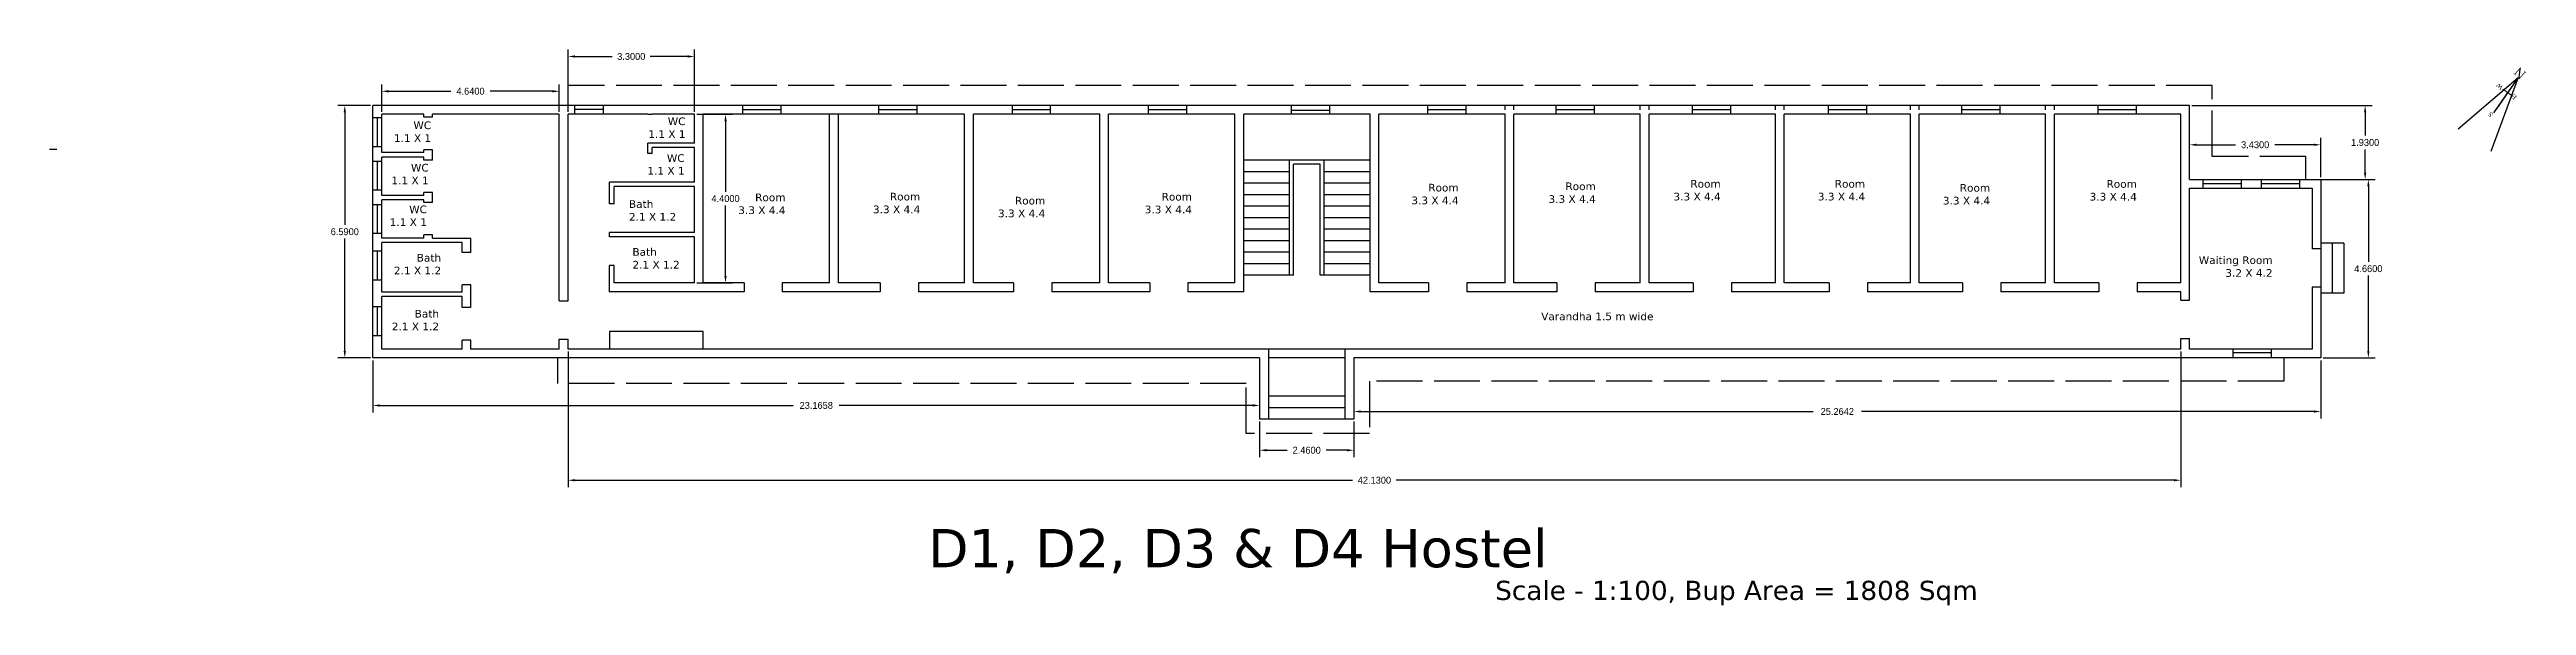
# Model space of a CAD drawing. Header units: inches. Extents: x -1 to 196, y 1 to 25.
# Drawn here: x 131.2 to 195.9, y 10.4 to 24.9 of the extents above; entities that cross this region are included whole.
import ezdxf

# ---------------------------------------------------------------- set-up
doc = ezdxf.new("R2010")
doc.units = ezdxf.units.IN
doc.header["$MEASUREMENT"] = 0
doc.linetypes.add('ACAD_ISO02W100', pattern=[15, 12, -3])
doc.layers.add('WALL', color=7, linetype='Continuous', lineweight=30)
doc.layers.add('window', color=7, linetype='Continuous', lineweight=13)
doc.styles.add('PRASAD', font='arial.ttf')
doc.dimstyles.get("Standard").update_dxf_attribs({"dimtxt": 0.18, "dimasz": 0.18, "dimexe": 0.18, "dimexo": 0.0625, "dimgap": 0.09, "dimtad": 0, "dimtih": 1, "dimtoh": 1, "dimdec": 4, "dimzin": 0, "dimdsep": 46, "dimtxsty": 'Standard', "dimcen": 0.09, "dimadec": 0, "dimazin": 0, "dimtfac": 1, "dimtdec": 4, "dimtofl": 0, "dimtmove": 0, "dimatfit": 3, "dimfxl": 1, "dimtolj": 1, "dimtzin": 0, "dimarcsym": 0})

# ---------------------------------------------------------------- blocks, each defined once
blk = doc.blocks.new('*D9')
at = {"color": 0, "lineweight": -2}
for p, q in [((139.622, 23.409), (138.771, 23.409)), ((138.951, 23.229), (138.951, 20.294)), ((138.951, 16.999), (138.951, 19.934)), ((139.622, 16.819), (138.771, 16.819))]:
    blk.add_line(p, q, dxfattribs=at)
at = {"color": 0}
for points in [[(138.921, 23.229), (138.981, 23.229), (138.951, 23.409)], [(138.921, 16.999), (138.981, 16.999), (138.951, 16.819)]]:
    blk.add_solid(points, dxfattribs=at)
at = {"layer": 'Defpoints', "color": 0}
for p in [(139.685, 23.409), (138.951, 16.819), (139.685, 16.819)]:
    blk.add_point(p, dxfattribs=at)
at = {"color": 0, "insert": (138.951, 20.114), "char_height": 0.18, "attachment_point": 5}
blk.add_mtext('\\A1;6.5900', dxfattribs=at)
blk = doc.blocks.new('*D10')
at = {"color": 0, "lineweight": -2}
for p, q in [((139.685, 16.757), (139.685, 15.399)), ((162.851, 16.757), (162.851, 15.399)), ((139.865, 15.579), (150.668, 15.579)), ((162.671, 15.579), (151.868, 15.579))]:
    blk.add_line(p, q, dxfattribs=at)
at = {"color": 0}
for points in [[(139.865, 15.609), (139.865, 15.549), (139.685, 15.579)], [(162.671, 15.609), (162.671, 15.549), (162.851, 15.579)]]:
    blk.add_solid(points, dxfattribs=at)
at = {"layer": 'Defpoints', "color": 0}
for p in [(139.685, 16.819), (162.851, 16.819), (162.851, 15.579)]:
    blk.add_point(p, dxfattribs=at)
at = {"color": 0, "insert": (151.268, 15.579), "char_height": 0.18, "attachment_point": 5}
blk.add_mtext('\\A1;23.1658', dxfattribs=at)
blk = doc.blocks.new('*D11')
at = {"color": 0, "lineweight": -2}
for p, q in [((162.851, 15.157), (162.851, 14.23)), ((165.311, 15.157), (165.311, 14.23)), ((163.031, 14.41), (163.571, 14.41)), ((165.131, 14.41), (164.591, 14.41))]:
    blk.add_line(p, q, dxfattribs=at)
at = {"color": 0}
for points in [[(163.031, 14.44), (163.031, 14.38), (162.851, 14.41)], [(165.131, 14.44), (165.131, 14.38), (165.311, 14.41)]]:
    blk.add_solid(points, dxfattribs=at)
at = {"layer": 'Defpoints', "color": 0}
for p in [(162.851, 15.219), (165.311, 15.219), (165.311, 14.41)]:
    blk.add_point(p, dxfattribs=at)
at = {"color": 0, "insert": (164.081, 14.41), "char_height": 0.18, "attachment_point": 5}
blk.add_mtext('\\A1;2.4600', dxfattribs=at)
blk = doc.blocks.new('*D12')
at = {"color": 0, "lineweight": -2}
for p, q in [((165.311, 16.757), (165.311, 15.241)), ((190.575, 16.757), (190.575, 15.241)), ((165.491, 15.421), (177.313, 15.421)), ((190.395, 15.421), (178.573, 15.421))]:
    blk.add_line(p, q, dxfattribs=at)
at = {"color": 0}
for points in [[(165.491, 15.451), (165.491, 15.391), (165.311, 15.421)], [(190.395, 15.451), (190.395, 15.391), (190.575, 15.421)]]:
    blk.add_solid(points, dxfattribs=at)
at = {"layer": 'Defpoints', "color": 0}
for p in [(165.311, 16.819), (190.575, 16.819), (190.575, 15.421)]:
    blk.add_point(p, dxfattribs=at)
at = {"color": 0, "insert": (177.943, 15.421), "char_height": 0.18, "attachment_point": 5}
blk.add_mtext('\\A1;25.2642', dxfattribs=at)
blk = doc.blocks.new('*D13')
at = {"color": 0, "lineweight": -2}
for p, q in [((190.637, 21.479), (191.997, 21.479)), ((191.817, 21.299), (191.817, 19.329)), ((191.817, 16.999), (191.817, 18.969)), ((190.637, 16.819), (191.997, 16.819))]:
    blk.add_line(p, q, dxfattribs=at)
at = {"color": 0}
for points in [[(191.787, 21.299), (191.847, 21.299), (191.817, 21.479)], [(191.787, 16.999), (191.847, 16.999), (191.817, 16.819)]]:
    blk.add_solid(points, dxfattribs=at)
at = {"layer": 'Defpoints', "color": 0}
for p in [(190.575, 21.479), (191.817, 21.479), (190.575, 16.819)]:
    blk.add_point(p, dxfattribs=at)
at = {"color": 0, "insert": (191.817, 19.149), "char_height": 0.18, "attachment_point": 5}
blk.add_mtext('\\A1;4.6600', dxfattribs=at)
blk = doc.blocks.new('*D14')
at = {"color": 0, "lineweight": -2}
for p, q in [((187.207, 23.409), (191.913, 23.409)), ((191.733, 23.229), (191.733, 22.624)), ((191.733, 21.659), (191.733, 22.264)), ((187.207, 21.479), (191.913, 21.479))]:
    blk.add_line(p, q, dxfattribs=at)
at = {"color": 0}
for points in [[(191.703, 23.229), (191.763, 23.229), (191.733, 23.409)], [(191.703, 21.659), (191.763, 21.659), (191.733, 21.479)]]:
    blk.add_solid(points, dxfattribs=at)
at = {"layer": 'Defpoints', "color": 0}
for p in [(187.145, 23.409), (191.733, 23.409), (187.145, 21.479)]:
    blk.add_point(p, dxfattribs=at)
at = {"color": 0, "insert": (191.733, 22.444), "char_height": 0.18, "attachment_point": 5}
blk.add_mtext('\\A1;1.9300', dxfattribs=at)
blk = doc.blocks.new('*D15')
at = {"color": 0, "lineweight": -2}
for p, q in [((139.915, 23.242), (139.915, 23.961)), ((144.555, 23.242), (144.555, 23.961)), ((140.095, 23.781), (141.725, 23.781)), ((144.375, 23.781), (142.745, 23.781))]:
    blk.add_line(p, q, dxfattribs=at)
at = {"color": 0}
for points in [[(140.095, 23.811), (140.095, 23.751), (139.915, 23.781)], [(144.375, 23.811), (144.375, 23.751), (144.555, 23.781)]]:
    blk.add_solid(points, dxfattribs=at)
at = {"layer": 'Defpoints', "color": 0}
for p in [(144.555, 23.781), (139.915, 23.179), (144.555, 23.179)]:
    blk.add_point(p, dxfattribs=at)
at = {"color": 0, "insert": (142.235, 23.781), "char_height": 0.18, "attachment_point": 5}
blk.add_mtext('\\A1;4.6400', dxfattribs=at)
blk = doc.blocks.new('*D16')
at = {"color": 0, "lineweight": -2}
for p, q in [((148.147, 23.179), (149.078, 23.179)), ((148.898, 22.999), (148.898, 21.159)), ((148.898, 18.959), (148.898, 20.799)), ((148.147, 18.779), (149.078, 18.779))]:
    blk.add_line(p, q, dxfattribs=at)
at = {"color": 0}
for points in [[(148.868, 22.999), (148.928, 22.999), (148.898, 23.179)], [(148.868, 18.959), (148.928, 18.959), (148.898, 18.779)]]:
    blk.add_solid(points, dxfattribs=at)
at = {"layer": 'Defpoints', "color": 0}
for p in [(148.085, 23.179), (148.898, 23.179), (148.085, 18.779)]:
    blk.add_point(p, dxfattribs=at)
at = {"color": 0, "insert": (148.898, 20.979), "char_height": 0.18, "attachment_point": 5}
blk.add_mtext('\\A1;4.4000', dxfattribs=at)
blk = doc.blocks.new('*D17')
at = {"color": 0, "lineweight": -2}
for p, q in [((144.785, 23.242), (144.785, 24.869)), ((144.965, 24.689), (145.94, 24.689)), ((147.905, 24.689), (146.93, 24.689)), ((148.085, 23.242), (148.085, 24.869))]:
    blk.add_line(p, q, dxfattribs=at)
at = {"color": 0}
for points in [[(144.965, 24.719), (144.965, 24.659), (144.785, 24.689)], [(147.905, 24.719), (147.905, 24.659), (148.085, 24.689)]]:
    blk.add_solid(points, dxfattribs=at)
at = {"layer": 'Defpoints', "color": 0}
for p in [(144.785, 24.689), (144.785, 23.179), (148.085, 23.179)]:
    blk.add_point(p, dxfattribs=at)
at = {"color": 0, "insert": (146.435, 24.689), "char_height": 0.18, "attachment_point": 5}
blk.add_mtext('\\A1;3.3000', dxfattribs=at)
blk = doc.blocks.new('*D18')
at = {"color": 0, "lineweight": -2}
for p, q in [((144.785, 16.987), (144.785, 13.447)), ((186.915, 16.987), (186.915, 13.447)), ((144.965, 13.627), (165.28, 13.627)), ((186.735, 13.627), (166.42, 13.627))]:
    blk.add_line(p, q, dxfattribs=at)
at = {"color": 0}
for points in [[(144.965, 13.657), (144.965, 13.597), (144.785, 13.627)], [(186.735, 13.657), (186.735, 13.597), (186.915, 13.627)]]:
    blk.add_solid(points, dxfattribs=at)
at = {"layer": 'Defpoints', "color": 0}
for p in [(144.785, 17.049), (186.915, 17.049), (186.915, 13.627)]:
    blk.add_point(p, dxfattribs=at)
at = {"color": 0, "insert": (165.85, 13.627), "char_height": 0.18, "attachment_point": 5}
blk.add_mtext('\\A1;42.1300', dxfattribs=at)
blk = doc.blocks.new('*D19')
at = {"color": 0, "lineweight": -2}
for p, q in [((187.145, 21.542), (187.145, 22.564)), ((187.325, 22.384), (188.35, 22.384)), ((190.395, 22.384), (189.37, 22.384)), ((190.575, 21.542), (190.575, 22.564))]:
    blk.add_line(p, q, dxfattribs=at)
at = {"color": 0}
for points in [[(187.325, 22.414), (187.325, 22.354), (187.145, 22.384)], [(190.395, 22.414), (190.395, 22.354), (190.575, 22.384)]]:
    blk.add_solid(points, dxfattribs=at)
at = {"layer": 'Defpoints', "color": 0}
for p in [(190.575, 22.384), (187.145, 21.479), (190.575, 21.479)]:
    blk.add_point(p, dxfattribs=at)
at = {"color": 0, "insert": (188.86, 22.384), "char_height": 0.18, "attachment_point": 5}
blk.add_mtext('\\A1;3.4300', dxfattribs=at)

msp = doc.modelspace()

# ---------------------------------------------------------------- linework, layer by layer
for p, q in [((187.14485, 23.40902), (139.68485, 23.40902)), ((139.68485, 16.81902), (139.68485, 23.40902)), ((144.96358, 23.17902), (144.96358, 23.40902)), ((145.71358, 23.30291), (144.96358, 23.30291)), ((145.71358, 23.17902), (145.71358, 23.40902)), ((149.34085, 23.40902), (149.34085, 23.17902)), ((150.34085, 23.40902), (150.34085, 23.17902)), ((152.89706, 23.40902), (152.89706, 23.17902)), ((153.89706, 23.40902), (153.89706, 23.17902)), ((156.38217, 23.40902), (156.38217, 23.17902)), ((157.38217, 23.40902), (157.38217, 23.17902)), ((159.93934, 23.40902), (159.93934, 23.17902)), ((160.93934, 23.40902), (160.93934, 23.17902)), ((163.67755, 23.40902), (163.67755, 23.17902)), ((164.67755, 23.40902), (164.67755, 23.17902)), ((167.23673, 23.40902), (167.23673, 23.17902)), ((168.23673, 23.40902), (168.23673, 23.17902)), ((169.26485, 23.29481), (169.26485, 23.40902)), ((169.49485, 23.29481), (169.49485, 23.40902)), ((170.58927, 23.40902), (170.58927, 23.17902)), ((171.58927, 23.40902), (171.58927, 23.17902)), ((172.79485, 23.29481), (172.79485, 23.40902)), ((173.02485, 23.29481), (173.02485, 23.40902)), ((174.15009, 23.40902), (174.15009, 23.17902)), ((175.15009, 23.40902), (175.15009, 23.17902)), ((176.32485, 23.29481), (176.32485, 23.40902)), ((176.55485, 23.29481), (176.55485, 23.40902)), ((177.7063, 23.40902), (177.7063, 23.17902)), ((178.7063, 23.40902), (178.7063, 23.17902)), ((179.85485, 23.29481), (179.85485, 23.40902)), ((180.08485, 23.29481), (180.08485, 23.40902)), ((181.19142, 23.40902), (181.19142, 23.17902)), ((182.19142, 23.40902), (182.19142, 23.17902)), ((183.38485, 23.29481), (183.38485, 23.40902)), ((183.61485, 23.29481), (183.61485, 23.40902)), ((184.74859, 23.40902), (184.74859, 23.17902)), ((185.74859, 23.40902), (185.74859, 23.17902)), ((187.14485, 21.47902), (187.14485, 23.40902)), ((139.91485, 23.08407), (139.68485, 23.08407)), ((139.79379, 23.08407), (139.79379, 22.33407)), ((141.01485, 23.17902), (139.91485, 23.17902)), ((139.91485, 22.17902), (139.91485, 23.17902)), ((141.01485, 23.10541), (141.01485, 23.17902)), ((141.24485, 23.10541), (141.01485, 23.10541)), ((144.55485, 23.17902), (141.24485, 23.17902)), ((141.24485, 23.10541), (141.24485, 23.17902)), ((144.55485, 18.3059), (144.55485, 23.17902)), ((146.86985, 23.17902), (144.78485, 23.17902)), ((144.78485, 18.77902), (144.78485, 23.17902)), ((146.86985, 23.17402), (146.86985, 23.17902)), ((146.98485, 23.17402), (146.86985, 23.17402)), ((148.08485, 23.17902), (146.98485, 23.17902)), ((146.98485, 23.17402), (146.98485, 23.17902)), ((148.08485, 22.42402), (148.08485, 23.17902)), ((155.14485, 23.17902), (148.31485, 23.17902)), ((148.31485, 18.77902), (148.31485, 23.17902)), ((150.34085, 23.29481), (149.34085, 23.29481)), ((151.61485, 18.77902), (151.61485, 23.17902)), ((151.84485, 18.77902), (151.84485, 23.17902)), ((153.89706, 23.29481), (152.89706, 23.29481)), ((155.14485, 18.77902), (155.14485, 23.17902)), ((158.67485, 23.17902), (155.37485, 23.17902)), ((155.37485, 18.77902), (155.37485, 23.17902)), ((157.38217, 23.29481), (156.38217, 23.29481)), ((158.67485, 18.77902), (158.67485, 23.17902)), ((162.20485, 23.17902), (158.90485, 23.17902)), ((158.90485, 18.77902), (158.90485, 23.17902)), ((160.93934, 23.29481), (159.93934, 23.29481)), ((162.20485, 18.77902), (162.20485, 23.17902)), ((165.73485, 23.17902), (162.43485, 23.17902)), ((162.43485, 18.54902), (162.43485, 23.17902)), ((164.67755, 23.27806), (163.67755, 23.27806)), ((165.73485, 18.54902), (165.73485, 23.17902)), ((169.26485, 23.17902), (165.96485, 23.17902)), ((165.96485, 18.77902), (165.96485, 23.17902)), ((168.23673, 23.29481), (167.23673, 23.29481)), ((169.26485, 18.77902), (169.26485, 23.17902)), ((172.79485, 23.17902), (169.49485, 23.17902)), ((169.49485, 18.77902), (169.49485, 23.17902)), ((171.58927, 23.29481), (170.58927, 23.29481)), ((172.79485, 18.77902), (172.79485, 23.17902)), ((176.32485, 23.17902), (173.02485, 23.17902)), ((173.02485, 18.77902), (173.02485, 23.17902)), ((175.15009, 23.29481), (174.15009, 23.29481)), ((176.32485, 18.77902), (176.32485, 23.17902)), ((179.85485, 23.17902), (176.55485, 23.17902)), ((176.55485, 18.77902), (176.55485, 23.17902)), ((178.7063, 23.29481), (177.7063, 23.29481)), ((179.85485, 18.77902), (179.85485, 23.17902)), ((183.38485, 23.17902), (180.08485, 23.17902)), ((180.08485, 18.77902), (180.08485, 23.17902)), ((182.19142, 23.29481), (181.19142, 23.29481)), ((183.38485, 18.77902), (183.38485, 23.17902)), ((186.91485, 23.17902), (183.61485, 23.17902)), ((183.61485, 18.77902), (183.61485, 23.17902)), ((185.74859, 23.29481), (184.74859, 23.29481)), ((186.91485, 18.77902), (186.91485, 23.17902)), ((139.91485, 22.33407), (139.68485, 22.33407)), ((141.01485, 22.17902), (139.91485, 22.17902)), ((141.01485, 22.06402), (139.91485, 22.06402)), ((139.91485, 21.06402), (139.91485, 22.06402)), ((141.01485, 22.17902), (141.01485, 22.25541)), ((141.24485, 22.25541), (141.01485, 22.25541)), ((141.01485, 21.98551), (141.01485, 22.06402)), ((141.24485, 21.98551), (141.24485, 22.25541)), ((148.08485, 22.42402), (146.86985, 22.42402)), ((146.86985, 22.15902), (146.86985, 22.42402)), ((146.98485, 22.15902), (146.86985, 22.15902)), ((148.08485, 22.30902), (146.98485, 22.30902)), ((146.98485, 22.15902), (146.98485, 22.30902)), ((148.08485, 21.40902), (148.08485, 22.30902)), ((139.91485, 21.94778), (139.68485, 21.94778)), ((139.79379, 21.95259), (139.79379, 21.19778)), ((141.24485, 21.98551), (141.01485, 21.98551)), ((148.08485, 21.40902), (145.86985, 21.40902)), ((145.98485, 21.40902), (145.86985, 21.40902)), ((145.86985, 20.84402), (145.86985, 21.40902)), ((165.73485, 21.97902), (162.43485, 21.97902)), ((163.63485, 21.67902), (162.43485, 21.67902)), ((163.63485, 21.37902), (162.43485, 21.37902)), ((163.63485, 18.97902), (163.63485, 21.97902)), ((164.43485, 21.87902), (163.73485, 21.87902)), ((163.73485, 18.97902), (163.73485, 21.87902)), ((164.43485, 18.97902), (164.43485, 21.87902)), ((164.53485, 18.97902), (164.53485, 21.97902)), ((165.73485, 21.67902), (164.53485, 21.67902)), ((165.73485, 21.37902), (164.53485, 21.37902)), ((187.14485, 21.47902), (190.57485, 21.47902)), ((187.4927, 21.47902), (187.4927, 21.24902)), ((188.4927, 21.36625), (187.4927, 21.36625)), ((188.4927, 21.47902), (188.4927, 21.24902)), ((189.01815, 21.47902), (189.01815, 21.24902)), ((190.01815, 21.36625), (189.01815, 21.36625)), ((190.01815, 21.47902), (190.01815, 21.24902)), ((190.57485, 21.47902), (190.57485, 19.66364)), ((139.91485, 21.19778), (139.68485, 21.19778)), ((139.91485, 20.81583), (139.68485, 20.81583)), ((139.79379, 20.81583), (139.79379, 20.06583)), ((141.01485, 21.06402), (139.91485, 21.06402)), ((141.01485, 20.94902), (139.91485, 20.94902)), ((139.91485, 19.94902), (139.91485, 20.94902)), ((141.01485, 21.06402), (141.01485, 21.13551)), ((141.24485, 21.13551), (141.01485, 21.13551)), ((141.01485, 20.88045), (141.01485, 20.94902)), ((141.24485, 20.88045), (141.01485, 20.88045)), ((141.24485, 20.88045), (141.24485, 21.13551)), ((145.98485, 20.84402), (145.86985, 20.84402)), ((148.08485, 21.29402), (145.98485, 21.29402)), ((145.98485, 20.84402), (145.98485, 21.29402)), ((148.08485, 20.09402), (148.08485, 21.29402)), ((163.63485, 21.07902), (162.43485, 21.07902)), ((163.63485, 20.77902), (162.43485, 20.77902)), ((165.73485, 21.07902), (164.53485, 21.07902)), ((165.73485, 20.77902), (164.53485, 20.77902)), ((187.14485, 18.32805), (187.14485, 21.24902)), ((187.14485, 21.24902), (190.34485, 21.24902)), ((190.34485, 21.24902), (190.34485, 19.66364)), ((139.91485, 20.06583), (139.68485, 20.06583)), ((148.08485, 20.09402), (145.86985, 20.09402)), ((145.86985, 19.97902), (145.86985, 20.09402)), ((163.63485, 20.47902), (162.43485, 20.47902)), ((163.63485, 20.17902), (162.43485, 20.17902)), ((165.73485, 20.47902), (164.53485, 20.47902)), ((165.73485, 20.17902), (164.53485, 20.17902)), ((139.91485, 19.60344), (139.68485, 19.60344)), ((139.79379, 19.60344), (139.79379, 18.85344)), ((141.01485, 19.94902), (139.91485, 19.94902)), ((142.01485, 19.83402), (139.91485, 19.83402)), ((139.91485, 18.53402), (139.91485, 19.83402)), ((141.01485, 19.94902), (141.01485, 20.03045)), ((141.24485, 20.03045), (141.01485, 20.03045)), ((141.24485, 19.94902), (141.24485, 20.03045)), ((141.24485, 19.94902), (142.24485, 19.94902)), ((142.01485, 19.57513), (142.01485, 19.83402)), ((142.24485, 19.57513), (142.01485, 19.57513)), ((142.24485, 19.57513), (142.24485, 19.94902)), ((148.08485, 19.97902), (145.86985, 19.97902)), ((148.08485, 18.77902), (148.08485, 19.97902)), ((163.63485, 19.87902), (162.43485, 19.87902)), ((163.63485, 19.57902), (162.43485, 19.57902)), ((165.73485, 19.87902), (164.53485, 19.87902)), ((165.73485, 19.57902), (164.53485, 19.57902)), ((190.57485, 19.66364), (190.34485, 19.66364)), ((191.17485, 19.81364), (190.57485, 19.81364)), ((190.57485, 19.81364), (190.57485, 18.51364)), ((190.87485, 19.81364), (190.87485, 18.51364)), ((191.17485, 19.81364), (191.17485, 18.51364)), ((139.91485, 18.85344), (139.68485, 18.85344)), ((144.78485, 18.3059), (144.78485, 18.77902)), ((145.98485, 19.22902), (145.86985, 19.22902)), ((145.86985, 18.54902), (145.86985, 19.22902)), ((145.98485, 18.77902), (145.98485, 19.22902)), ((148.08485, 18.77902), (145.98485, 18.77902)), ((149.38071, 18.77902), (148.31485, 18.77902)), ((149.38071, 18.77902), (149.38071, 18.54902)), ((151.61485, 18.77902), (150.38071, 18.77902)), ((150.38071, 18.77902), (150.38071, 18.54902)), ((152.93692, 18.77902), (151.84485, 18.77902)), ((152.93692, 18.77902), (152.93692, 18.54902)), ((155.14485, 18.77902), (153.93692, 18.77902)), ((153.93692, 18.77902), (153.93692, 18.54902)), ((156.42204, 18.77902), (155.37485, 18.77902)), ((156.42204, 18.77902), (156.42204, 18.54902)), ((158.67485, 18.77902), (157.42204, 18.77902)), ((157.42204, 18.77902), (157.42204, 18.54902)), ((159.97921, 18.77902), (158.90485, 18.77902)), ((159.97921, 18.77902), (159.97921, 18.54902)), ((162.20485, 18.77902), (160.97921, 18.77902)), ((160.97921, 18.77902), (160.97921, 18.54902)), ((163.63485, 19.27902), (162.43485, 19.27902)), ((163.73485, 18.97902), (162.43485, 18.97902)), ((165.73485, 18.97902), (164.43485, 18.97902)), ((165.73485, 19.27902), (164.53485, 19.27902)), ((167.26332, 18.77902), (165.96485, 18.77902)), ((167.26332, 18.77902), (167.26332, 18.54902)), ((169.26485, 18.77902), (168.26332, 18.77902)), ((168.26332, 18.77902), (168.26332, 18.54902)), ((170.61587, 18.77902), (169.49485, 18.77902)), ((170.61587, 18.77902), (170.61587, 18.54902)), ((172.79485, 18.77902), (171.61587, 18.77902)), ((171.61587, 18.77902), (171.61587, 18.54902)), ((174.17668, 18.77902), (173.02485, 18.77902)), ((174.17668, 18.77902), (174.17668, 18.54902)), ((176.32485, 18.77902), (175.17668, 18.77902)), ((175.17668, 18.77902), (175.17668, 18.54902)), ((177.73289, 18.77902), (176.55485, 18.77902)), ((177.73289, 18.77902), (177.73289, 18.54902)), ((179.85485, 18.77902), (178.73289, 18.77902)), ((178.73289, 18.77902), (178.73289, 18.54902)), ((181.21801, 18.77902), (180.08485, 18.77902)), ((181.21801, 18.77902), (181.21801, 18.54902)), ((183.38485, 18.77902), (182.21801, 18.77902)), ((182.21801, 18.77902), (182.21801, 18.54902)), ((184.77518, 18.77902), (183.61485, 18.77902)), ((184.77518, 18.77902), (184.77518, 18.54902)), ((186.91485, 18.77902), (185.77518, 18.77902)), ((185.77518, 18.77902), (185.77518, 18.54902)), ((139.91485, 18.14955), (139.68485, 18.14955)), ((139.79379, 18.14955), (139.79379, 17.39955)), ((142.01485, 18.53402), (139.91485, 18.53402)), ((142.01485, 18.41902), (139.91485, 18.41902)), ((139.91485, 17.04902), (139.91485, 18.41902)), ((142.01485, 18.53402), (142.01485, 18.72513)), ((142.24485, 18.72513), (142.01485, 18.72513)), ((142.01485, 18.13462), (142.01485, 18.41902)), ((142.24485, 18.13462), (142.01485, 18.13462)), ((142.24485, 18.13462), (142.24485, 18.72513)), ((144.55485, 18.3059), (144.78485, 18.3059)), ((149.38071, 18.54902), (145.86985, 18.54902)), ((152.93692, 18.54902), (150.38071, 18.54902)), ((156.42204, 18.54902), (153.93692, 18.54902)), ((159.97921, 18.54902), (157.42204, 18.54902)), ((162.43485, 18.54902), (160.97921, 18.54902)), ((167.26332, 18.54902), (165.73485, 18.54902)), ((170.61587, 18.54902), (168.26332, 18.54902)), ((174.17668, 18.54902), (171.61587, 18.54902)), ((177.73289, 18.54902), (175.17668, 18.54902)), ((181.21801, 18.54902), (178.73289, 18.54902)), ((184.77518, 18.54902), (182.21801, 18.54902)), ((186.91485, 18.54902), (185.77518, 18.54902)), ((186.91485, 18.32805), (186.91485, 18.54902)), ((186.91485, 18.32805), (187.14485, 18.32805)), ((190.34485, 18.66364), (190.34485, 17.04902)), ((190.57485, 18.66364), (190.34485, 18.66364)), ((190.57485, 18.66364), (190.57485, 16.81902)), ((191.17485, 18.51364), (190.57485, 18.51364)), ((148.31485, 17.51357), (145.86985, 17.51357)), ((145.86985, 17.51357), (145.86985, 17.04902)), ((148.31485, 17.04902), (148.31485, 17.51357)), ((139.91485, 17.39955), (139.68485, 17.39955)), ((142.01485, 17.04902), (139.91485, 17.04902)), ((142.01485, 17.04902), (142.01485, 17.28462)), ((142.24485, 17.28462), (142.01485, 17.28462)), ((142.24485, 17.04902), (142.24485, 17.28462)), ((144.55485, 17.04902), (142.24485, 17.04902)), ((144.55485, 17.04902), (144.55485, 17.3059)), ((144.55485, 17.3059), (144.78485, 17.3059)), ((144.78485, 17.04902), (144.78485, 17.3059)), ((165.08067, 17.04902), (144.78485, 17.04902)), ((163.08067, 17.04902), (163.08067, 15.21902)), ((186.91485, 17.04902), (165.08067, 17.04902)), ((165.08067, 17.04902), (165.08067, 15.21902)), ((186.91485, 17.04902), (186.91485, 17.32805)), ((186.91485, 17.32805), (187.14485, 17.32805)), ((187.14485, 17.04902), (187.14485, 17.32805)), ((190.34485, 17.04902), (187.14485, 17.04902)), ((188.27866, 17.04902), (188.27866, 16.81902)), ((189.27866, 16.94983), (188.27866, 16.94983)), ((189.27866, 17.04902), (189.27866, 16.81902)), ((162.85067, 16.81902), (139.68485, 16.81902)), ((162.85067, 16.81902), (162.85067, 15.21902)), ((165.08067, 16.81902), (163.08067, 16.81902)), ((190.57485, 16.81902), (165.31067, 16.81902)), ((165.31067, 16.81902), (165.31067, 15.21902)), ((165.08067, 15.81902), (163.08067, 15.81902)), ((165.31067, 15.21902), (162.85067, 15.21902)), ((165.08067, 15.51902), (163.08067, 15.51902))]:
    msp.add_line(p, q)
at = {"linetype": 'ACAD_ISO02W100', "ltscale": 0.1}
for p, q in [((187.73683, 23.92857), (144.78083, 23.92857)), ((144.78083, 23.92857), (144.78083, 23.40684)), ((187.73683, 22.07692), (187.73683, 23.92857)), ((190.18421, 22.07692), (187.73683, 22.07692)), ((190.18421, 21.47865), (190.18421, 22.07692)), ((144.51994, 16.14989), (144.51994, 16.8235)), ((189.60679, 16.2109), (165.72137, 16.2109)), ((165.72137, 16.2109), (165.72137, 14.85101)), ((189.60679, 16.82028), (189.60679, 16.2109)), ((162.4986, 16.14989), (144.51994, 16.14989)), ((162.4986, 14.85101), (162.4986, 16.14989)), ((165.72137, 14.85101), (162.4986, 14.85101))]:
    msp.add_line(p, q, dxfattribs=at)
at = {"linetype": 'ACAD_ISO02W100'}
msp.add_line((131.42965, 22.25826), (131.23701, 22.25826), dxfattribs=at)
at = {"layer": 'window'}
msp.add_line((195.32633, 23.83838), (195.58825, 23.65606), dxfattribs=at)

# ---------------------------------------------------------------- texts
for s, insert, char_height, width, attachment_point in [('{\\fVerdana|b0|i0|c0|p34;WC\\P1.1 X 1}', (141.20678, 22.99314), 0.2, 2.8617712, 3), ('{\\fVerdana|b0|i0|c0|p34;WC\\P1.1 X 1}', (147.8519, 23.09721), 0.2, 2.8617712, 3), ('{\\fVerdana|b0|i0|c0|p34;WC\\P1.1 X 1}', (147.82901, 22.13674), 0.2, 2.8617712, 3), ('{\\fVerdana|b0|i0|c0|p34;WC\\P1.1 X 1}', (141.14281, 21.88593), 0.2, 2.8617712, 3), ('{\\fVerdana|b0|i0|c0|p34;Room\\P3.3 X 4.4}', (168.05014, 21.36504), 0.2, 2.8617712, 3), ('{\\fVerdana|b0|i0|c0|p34;Room\\P3.3 X 4.4}', (171.6331, 21.39973), 0.2, 2.8617712, 3), ('{\\fVerdana|b0|i0|c0|p34;Room\\P3.3 X 4.4}', (174.89696, 21.46514), 0.2, 2.8617712, 3), ('{\\fVerdana|b0|i0|c0|p34;Room\\P3.3 X 4.4}', (178.66927, 21.46514), 0.2, 2.8617712, 3), ('{\\fVerdana|b0|i0|c0|p34;Room\\P3.3 X 4.4}', (181.93579, 21.35985), 0.2, 6.969666, 3), ('{\\fVerdana|b0|i0|c0|p34;Room\\P3.3 X 4.4}', (185.76895, 21.46241), 0.2, 2.8617712, 3), ('{\\fVerdana|b0|i0|c0|p34;WC\\P1.1 X 1}', (141.09644, 20.79716), 0.2, 2.8617712, 3), ('{\\fVerdana|b0|i0|c0|p34;Bath\\P2.1 X 1.2}', (146.37372, 20.93673), 0.2, 2.8617712, 1), ('{\\fVerdana|b0|i0|c0|p34;Room\\P3.3 X 4.4}', (150.46442, 21.11039), 0.2, 2.8617712, 3), ('{\\fVerdana|b0|i0|c0|p34;Room\\P3.3 X 4.4}', (153.98413, 21.13079), 0.2, 2.8617712, 3), ('{\\fVerdana|b0|i0|c0|p34;Room\\P3.3 X 4.4}', (157.25065, 21.0255), 0.2, 6.969666, 3), ('{\\fVerdana|b0|i0|c0|p34;Room\\P3.3 X 4.4}', (161.08382, 21.12806), 0.2, 2.8617712, 3), ('{\\fVerdana|b0|i0|c0|p34;Bath\\P2.1 X 1.2}', (141.4674, 19.53465), 0.2, 2.8617712, 3), ('{\\fVerdana|b0|i0|c0|p34;Bath\\P2.1 X 1.2}', (146.46569, 19.68685), 0.2, 2.8617712, 1), ('{\\fVerdana|b0|i0|c0|p34;Waiting Room\\P3.2 X 4.2}', (189.31542, 19.47111), 0.2, 2.8617712, 3), ('{\\fVerdana|b0|i0|c0|p34;Bath\\P2.1 X 1.2}', (141.41337, 18.07375), 0.2, 2.8617712, 3), ('{\\fVerdana|b0|i0|c0|p34;Varandha 1.5 m wide}', (173.14249, 18.00448), 0.2, 4.3106434, 3), ('{\\fVerdana|b0|i0|c0|p34;D1, D2, D3 & D4 Hostel}', (170.37565, 12.35509), 1, 19.9748311, 3), ('{\\fVerdana|b0|i0|c0|p34;Scale - 1:100, Bup Area = 1808 Sqm}', (169.00526, 11.00175), 0.5, 19.9748311, 1)]:
    msp.add_mtext(s, dxfattribs=dict(insert=insert, char_height=char_height, width=width, attachment_point=attachment_point))
at = {"layer": 'WALL', "insert": (195.00531, 23.09765), "char_height": 0.1196707, "width": 0.3020529, "attachment_point": 1, "rotation": 138.2871295, "style": 'PRASAD'}
msp.add_mtext('{\\fTimes New Roman|b0|i0|c0|p18;S}', dxfattribs=at)
at = {"layer": 'window', "attachment_point": 1, "rotation": 138.2871295, "style": 'PRASAD'}
for s, insert, char_height, width in [('{\\fTimes New Roman|b0|i0|c0|p18;W}', (195.27141, 23.80476), 0.1196707, 0.3020529), ('{\\fTimes New Roman|b0|i0|c0|p18;N}', (195.79605, 24.07736), 0.2393413, 0.6041059), ('{\\fTimes New Roman|b0|i0|c0|p18;E}', (195.62368, 23.55096), 0.1196707, 0.3020529)]:
    msp.add_mtext(s, dxfattribs=dict(at, insert=insert, char_height=char_height, width=width))

# ---------------------------------------------------------------- dimensions: what is measured, and where the dimension line sits
for base, p1, p2, picture, middle in [((144.78485, 24.68912), (148.08485, 23.17902), (144.78485, 23.17902), '*D17', (146.43485, 24.68912)), ((144.55485, 23.78079), (139.91485, 23.17902), (144.55485, 23.17902), '*D15', (142.23485, 23.78079)), ((190.57485, 22.38429), (187.14485, 21.47902), (190.57485, 21.47902), '*D19', (188.85985, 22.38429)), ((186.91485, 13.62659), (144.78485, 17.04902), (186.91485, 17.04902), '*D18', (165.84985, 13.62659))]:
    dim = msp.add_linear_dim(base=base, p1=p1, p2=p2, dimstyle='Standard')
    dim.commit()
    dim.dimension.update_dxf_attribs({"geometry": picture, "text_midpoint": middle})
for base, p1, p2, angle, picture, middle in [((138.95063, 16.81902), (139.68485, 23.40902), (139.68485, 16.81902), 90, '*D9', (138.95063, 20.11402)), ((191.73275, 23.40902), (187.14485, 21.47902), (187.14485, 23.40902), 90, '*D14', (191.73275, 22.44402)), ((191.8175, 21.47902), (190.57485, 16.81902), (190.57485, 21.47902), 90, '*D13', (191.8175, 19.14902)), ((162.85067, 15.57906), (139.68485, 16.81902), (162.85067, 16.81902), 180, '*D10', (151.26776, 15.57906)), ((190.57485, 15.42099), (165.31067, 16.81902), (190.57485, 16.81902), 180, '*D12', (177.94276, 15.42099))]:
    dim = msp.add_linear_dim(base=base, p1=p1, p2=p2, angle=angle, dimstyle='Standard')
    dim.commit()
    dim.dimension.update_dxf_attribs({"geometry": picture, "text_midpoint": middle, "dimtype": 160})
for base, p1, p2, angle, picture, middle in [((148.89815, 23.17902), (148.08485, 18.77902), (148.08485, 23.17902), 90, '*D16', (148.89815, 20.97902)), ((165.31067, 14.41009), (162.85067, 15.21902), (165.31067, 15.21902), 180, '*D11', (164.08067, 14.41009))]:
    dim = msp.add_linear_dim(base=base, p1=p1, p2=p2, angle=angle, dimstyle='Standard')
    dim.commit()
    dim.dimension.update_dxf_attribs({"geometry": picture, "text_midpoint": middle})

# ---------------------------------------------------------------- leaders
at = {"layer": 'window'}
msp.add_leader([(195.73329, 24.14373), (195.08788, 23.21652)], dimstyle='Standard', override={"dimasz": 2, "dimgap": 1, "dimtad": 0, "dimldrblk": 'Open30'}, dxfattribs=at)

doc.saveas('drawing.dxf')
